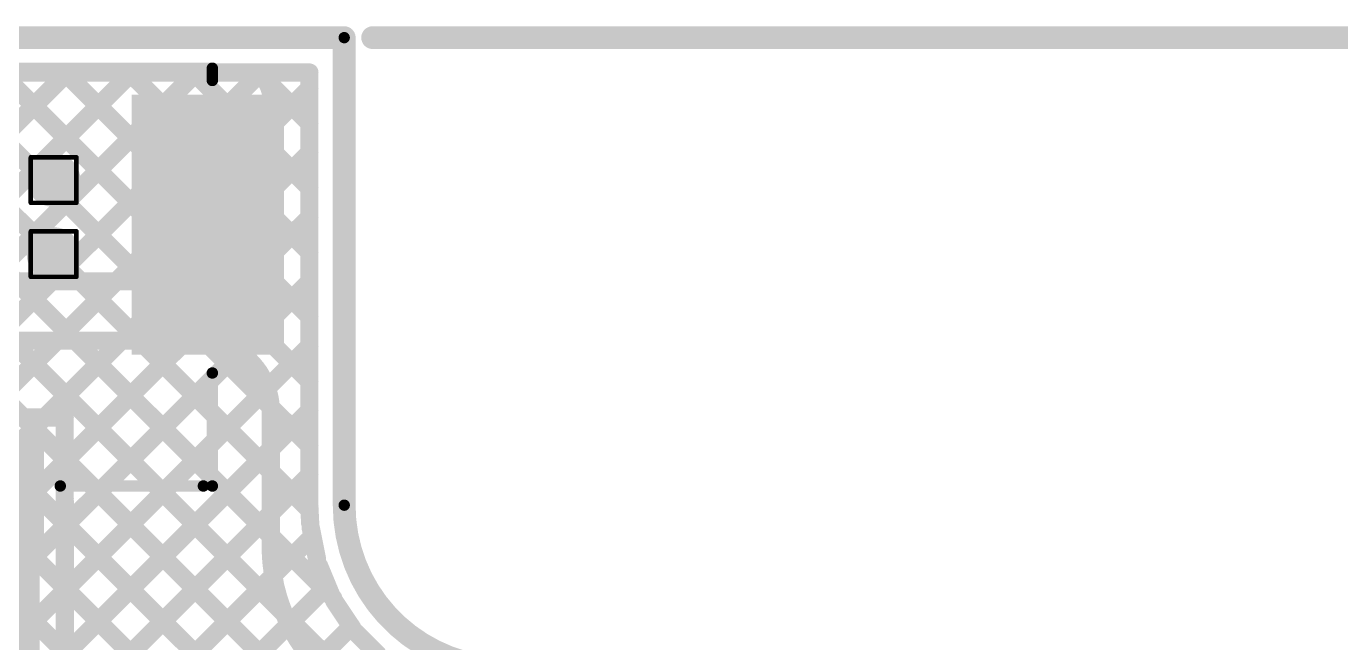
# Model space of a CAD drawing. Header units: inches. Extents: x -17 to 443, y -40 to 218.
# Drawn here: x 104.4 to 119.04, y 162.14 to 169.01 of the extents above; entities that cross this region are included whole.
import ezdxf

# ---------------------------------------------------------------- set-up
doc = ezdxf.new("R2010")
doc.units = ezdxf.units.IN
for name, color, linetype in [('Board Outline', 216, 'Continuous'), ('Bottom Layer', 5, 'Continuous'), ('Dimension', 6, 'Continuous'), ('Drill Drawing', 1, 'Continuous'), ('Fabrication', 76, 'Continuous'), ('Top Layer', 1, 'Continuous'), ('Top Overlay', 2, 'Continuous'), ('Top Paste', 8, 'Continuous'), ('Top Solder', 216, 'Continuous'), ('Via Holes', 16, 'Continuous')]:
    doc.layers.add(name, color=color, linetype=linetype)

# ---------------------------------------------------------------- blocks, each defined once
blk = doc.blocks.new('8_01A0_015200_23')
at = {"layer": 'Top Layer'}
for points in [[(-3.625, 2.19), (-3.375, 2.19), (-3.375, 0.89), (-3.625, 0.89)], [(-3.125, 2.19), (-2.875, 2.19), (-2.875, 0.89), (-3.125, 0.89)], [(-2.625, 2.19), (-2.375, 2.19), (-2.375, 0.89), (-2.625, 0.89)], [(-2.125, 2.19), (-1.875, 2.19), (-1.875, 0.89), (-2.125, 0.89)], [(-1.625, 2.19), (-1.375, 2.19), (-1.375, 0.89), (-1.625, 0.89)], [(-1.125, 2.19), (-0.875, 2.19), (-0.875, 0.89), (-1.125, 0.89)], [(-0.625, 2.19), (-0.375, 2.19), (-0.375, 0.89), (-0.625, 0.89)], [(-0.125, 2.19), (0.125, 2.19), (0.125, 0.89), (-0.125, 0.89)], [(0.375, 2.19), (0.625, 2.19), (0.625, 0.89), (0.375, 0.89)], [(0.875, 2.19), (1.125, 2.19), (1.125, 0.89), (0.875, 0.89)], [(1.375, 2.19), (1.625, 2.19), (1.625, 0.89), (1.375, 0.89)], [(1.875, 2.19), (2.125, 2.19), (2.125, 0.89), (1.875, 0.89)], [(2.375, 2.19), (2.625, 2.19), (2.625, 0.89), (2.375, 0.89)], [(2.875, 2.19), (3.125, 2.19), (3.125, 0.89), (2.875, 0.89)], [(3.375, 2.19), (3.625, 2.19), (3.625, 0.89), (3.375, 0.89)], [(-6.3, -0.14), (-4.7, -0.14), (-4.7, -2.94), (-6.3, -2.94)], [(4.7, -0.14), (6.3, -0.14), (6.3, -2.94), (4.7, -2.94)]]:
    blk.add_hatch(color=1, dxfattribs=at).paths.add_polyline_path(points)
at = {"layer": 'Top Paste'}
for points in [[(-3.625, 2.19), (-3.375, 2.19), (-3.375, 0.89), (-3.625, 0.89)], [(-3.125, 2.19), (-2.875, 2.19), (-2.875, 0.89), (-3.125, 0.89)], [(-2.625, 2.19), (-2.375, 2.19), (-2.375, 0.89), (-2.625, 0.89)], [(-2.125, 2.19), (-1.875, 2.19), (-1.875, 0.89), (-2.125, 0.89)], [(-1.625, 2.19), (-1.375, 2.19), (-1.375, 0.89), (-1.625, 0.89)], [(-1.125, 2.19), (-0.875, 2.19), (-0.875, 0.89), (-1.125, 0.89)], [(-0.625, 2.19), (-0.375, 2.19), (-0.375, 0.89), (-0.625, 0.89)], [(-0.125, 2.19), (0.125, 2.19), (0.125, 0.89), (-0.125, 0.89)], [(0.375, 2.19), (0.625, 2.19), (0.625, 0.89), (0.375, 0.89)], [(0.875, 2.19), (1.125, 2.19), (1.125, 0.89), (0.875, 0.89)], [(1.375, 2.19), (1.625, 2.19), (1.625, 0.89), (1.375, 0.89)], [(1.875, 2.19), (2.125, 2.19), (2.125, 0.89), (1.875, 0.89)], [(2.375, 2.19), (2.625, 2.19), (2.625, 0.89), (2.375, 0.89)], [(2.875, 2.19), (3.125, 2.19), (3.125, 0.89), (2.875, 0.89)], [(3.375, 2.19), (3.625, 2.19), (3.625, 0.89), (3.375, 0.89)], [(-6.3, -0.14), (-4.7, -0.14), (-4.7, -2.94), (-6.3, -2.94)], [(4.7, -0.14), (6.3, -0.14), (6.3, -2.94), (4.7, -2.94)]]:
    blk.add_hatch(color=8, dxfattribs=at).paths.add_polyline_path(points)
at = {"layer": 'Top Solder'}
for points in [[(-3.675, 2.24), (-3.325, 2.24), (-3.325, 0.84), (-3.675, 0.84)], [(-3.175, 2.24), (-2.825, 2.24), (-2.825, 0.84), (-3.175, 0.84)], [(-2.675, 2.24), (-2.325, 2.24), (-2.325, 0.84), (-2.675, 0.84)], [(-2.175, 2.24), (-1.825, 2.24), (-1.825, 0.84), (-2.175, 0.84)], [(-1.675, 2.24), (-1.325, 2.24), (-1.325, 0.84), (-1.675, 0.84)], [(-1.175, 2.24), (-0.825, 2.24), (-0.825, 0.84), (-1.175, 0.84)], [(-0.675, 2.24), (-0.325, 2.24), (-0.325, 0.84), (-0.675, 0.84)], [(-0.175, 2.24), (0.175, 2.24), (0.175, 0.84), (-0.175, 0.84)], [(0.325, 2.24), (0.675, 2.24), (0.675, 0.84), (0.325, 0.84)], [(0.825, 2.24), (1.175, 2.24), (1.175, 0.84), (0.825, 0.84)], [(1.325, 2.24), (1.675, 2.24), (1.675, 0.84), (1.325, 0.84)], [(1.825, 2.24), (2.175, 2.24), (2.175, 0.84), (1.825, 0.84)], [(2.325, 2.24), (2.675, 2.24), (2.675, 0.84), (2.325, 0.84)], [(2.825, 2.24), (3.175, 2.24), (3.175, 0.84), (2.825, 0.84)], [(3.325, 2.24), (3.675, 2.24), (3.675, 0.84), (3.325, 0.84)], [(-6.35, -0.09), (-4.65, -0.09), (-4.65, -2.99), (-6.35, -2.99)], [(4.65, -0.09), (6.35, -0.09), (6.35, -2.99), (4.65, -2.99)]]:
    blk.add_hatch(color=216, dxfattribs=at).paths.add_polyline_path(points)
at = {"layer": 'Top Overlay', "const_width": 0.127}
for points in [[(3.974, 1.863), (3.869, 1.758)], [(3.974, 1.863), (3.974, 1.653)], [(3.974, 1.653), (3.869, 1.758)], [(-5.55, 1.375), (-5.55, 0.115)], [(-3.856, 1.375), (-5.45, 1.375)], [(5.55, 1.375), (3.856, 1.375)], [(5.55, 1.375), (5.55, 0.115)], [(0, -2.605), (-0.342, -2.946)], [(0.342, -2.946), (0, -2.605)], [(0.342, -2.946), (-0.342, -2.946)], [(-5.55, -3.147), (-5.55, -3.283)], [(5.55, -3.283), (-5.55, -3.283)], [(5.55, -3.147), (5.55, -3.283)]]:
    blk.add_lwpolyline(points, dxfattribs=at)
at = {"layer": 'Top Overlay', "const_width": 0.0635}
for points in [[(3.942, 1.863, 1), (4.006, 1.863, 1)], [(3.942, 1.863, 1), (4.006, 1.863, 1)], [(3.837, 1.758, 1), (3.901, 1.758, 1)], [(3.837, 1.758, 1), (3.901, 1.758, 1)], [(3.942, 1.653, 1), (4.006, 1.653, 1)], [(3.942, 1.653, 1), (4.006, 1.653, 1)], [(-5.582, 1.375, 1), (-5.518, 1.375, 1)], [(-5.482, 1.375, 1), (-5.418, 1.375, 1)], [(-3.888, 1.375, 1), (-3.824, 1.375, 1)], [(3.824, 1.375, 1), (3.888, 1.375, 1)], [(5.518, 1.375, 1), (5.582, 1.375, 1)], [(5.518, 1.375, 1), (5.582, 1.375, 1)], [(-5.582, 0.115, 1), (-5.518, 0.115, 1)], [(5.518, 0.115, 1), (5.582, 0.115, 1)], [(-0.032, -2.605, 1), (0.032, -2.605, 1)], [(-0.032, -2.605, 1), (0.032, -2.605, 1)], [(-0.373, -2.946, 1), (-0.31, -2.946, 1)], [(-0.373, -2.946, 1), (-0.31, -2.946, 1)], [(0.31, -2.946, 1), (0.373, -2.946, 1)], [(0.31, -2.946, 1), (0.373, -2.946, 1)], [(-5.582, -3.147, 1), (-5.518, -3.147, 1)], [(-5.582, -3.283, 1), (-5.518, -3.283, 1)], [(-5.582, -3.283, 1), (-5.518, -3.283, 1)], [(5.518, -3.147, 1), (5.582, -3.147, 1)], [(5.518, -3.283, 1), (5.582, -3.283, 1)], [(5.518, -3.283, 1), (5.582, -3.283, 1)]]:
    blk.add_lwpolyline(points, format="xyb", close=True, dxfattribs=at)

msp = doc.modelspace()

# ---------------------------------------------------------------- hatches: boundary and pattern name
at = {"layer": 'Bottom Layer'}
h = msp.add_hatch(color=5, dxfattribs=at)
edge = h.paths.add_edge_path()
edge.add_arc((104.701, 167.298), 0.3, 0, 360)
h = msp.add_hatch(color=5, dxfattribs=at)
edge = h.paths.add_edge_path()
edge.add_arc((104.701, 166.473), 0.3, 0, 360)
at = {"layer": 'Top Layer'}
h = msp.add_hatch(color=1, dxfattribs=at)
edge = h.paths.add_edge_path()
edge.add_arc((104.701, 167.298), 0.3, 0, 360)
h = msp.add_hatch(color=1, dxfattribs=at)
edge = h.paths.add_edge_path()
edge.add_arc((104.701, 166.473), 0.3, 0, 360)
at = {"layer": 'Via Holes'}
h = msp.add_hatch(color=7, dxfattribs=at)
edge = h.paths.add_edge_path()
edge.add_arc((104.701, 167.298), 0.15, 0, 360)
h = msp.add_hatch(color=7, dxfattribs=at)
edge = h.paths.add_edge_path()
edge.add_arc((104.701, 166.473), 0.15, 0, 360)

# ---------------------------------------------------------------- linework, layer by layer
at = {"layer": 'Board Outline', "const_width": 0.127}
for points in [[(93.901, 168.886), (107.939, 168.886)], [(107.939, 163.673), (107.939, 168.886)]]:
    msp.add_lwpolyline(points, dxfattribs=at)
at = {"layer": 'Board Outline', "const_width": 0.0635}
for points in [[(107.908, 168.886, 1), (107.971, 168.886, 1)], [(107.908, 168.886, 1), (107.971, 168.886, 1)], [(107.908, 163.673, 1), (107.971, 163.673, 1)], [(107.908, 163.673, 1), (107.971, 163.673, 1)]]:
    msp.add_lwpolyline(points, format="xyb", close=True, dxfattribs=at)
at = {"layer": 'Board Outline', "const_width": 0.127}
msp.add_lwpolyline([(109.756, 161.856, -0.414214), (107.939, 163.673)], format="xyb", dxfattribs=at)
at = {"layer": 'Bottom Layer', "const_width": 0.203}
for points in [[(94.606, 168.497), (106.991, 168.497)], [(102.526, 166.169), (104.854, 168.497)], [(102.673, 168.497), (105.001, 166.169)], [(103.245, 166.169), (105.573, 168.497)], [(103.391, 168.497), (105.719, 166.169)], [(103.963, 166.169), (106.291, 168.497)], [(104.109, 168.497), (106.437, 166.169)], [(104.681, 166.169), (107, 168.488)], [(104.828, 168.497), (106.986, 166.339)], [(105.546, 168.497), (107.131, 166.913)], [(106.265, 168.497), (107.131, 167.631)], [(106.983, 168.497), (107.053, 168.427)], [(107.131, 166.701), (107.131, 168.183)], [(105.4, 166.169), (107.131, 167.9)], [(106.118, 166.169), (107.131, 167.182)], [(100.91, 166.169), (106.589, 166.169)], [(100.91, 166.169), (106.589, 166.169)], [(99.279, 160.049), (104.738, 165.508)], [(99.94, 159.991), (105.456, 165.508)], [(100.748, 160.081), (106.175, 165.508)], [(100.882, 165.508), (106.334, 165.508)], [(100.882, 165.508), (106.334, 165.508)], [(101.352, 165.508), (116.192, 150.667)], [(102.07, 165.508), (116.192, 151.386)], [(102.789, 165.508), (116.192, 152.104)], [(103.507, 165.508), (116.192, 152.823)], [(104.225, 165.508), (107.269, 162.464)], [(104.944, 165.508), (107.121, 163.33)], [(105.662, 165.508), (107.121, 164.048)], [(106.382, 165.506), (107.12, 164.768)], [(101.377, 159.991), (106.765, 165.379)], [(102.095, 159.991), (107.079, 164.975)], [(107.121, 163.206), (107.121, 164.72)], [(102.915, 160.092), (107.121, 164.299)], [(103.532, 159.991), (107.121, 163.581)], [(104.291, 160.032), (107.148, 162.888)], [(105.061, 160.083), (107.323, 162.345)]]:
    msp.add_lwpolyline(points, dxfattribs=at)
at = {"layer": 'Bottom Layer', "const_width": 0.102}
for points in [[(104.777, 168.497, 1), (104.879, 168.497, 1)], [(104.803, 168.497, 1), (104.905, 168.497, 1)], [(105.495, 168.497, 1), (105.597, 168.497, 1)], [(105.522, 168.497, 1), (105.623, 168.497, 1)], [(106.214, 168.497, 1), (106.315, 168.497, 1)], [(106.24, 168.497, 1), (106.342, 168.497, 1)], [(106.932, 168.497, 1), (107.034, 168.497, 1)], [(106.94, 168.497, 1), (107.042, 168.497, 1)], [(106.95, 168.488, 1), (107.051, 168.488, 1)], [(106.957, 168.481, 1), (107.058, 168.481, 1)], [(107.002, 168.427, 1), (107.104, 168.427, 1)], [(107.047, 168.346, 1), (107.149, 168.346, 1)], [(107.048, 168.344, 1), (107.15, 168.344, 1)], [(107.08, 168.183, 1), (107.182, 168.183, 1)], [(107.08, 168.183, 1), (107.182, 168.183, 1)], [(107.08, 167.9, 1), (107.182, 167.9, 1)], [(107.08, 167.631, 1), (107.182, 167.631, 1)], [(107.08, 167.182, 1), (107.182, 167.182, 1)], [(107.08, 166.913, 1), (107.182, 166.913, 1)], [(107.08, 166.701, 1), (107.182, 166.701, 1)], [(107.08, 166.7, 1), (107.182, 166.7, 1)], [(107.037, 166.495, 1), (107.139, 166.495, 1)], [(107.038, 166.497, 1), (107.139, 166.497, 1)], [(106.935, 166.339, 1), (107.037, 166.339, 1)], [(104.631, 166.169, 1), (104.732, 166.169, 1)], [(104.95, 166.169, 1), (105.051, 166.169, 1)], [(105.349, 166.169, 1), (105.451, 166.169, 1)], [(105.668, 166.169, 1), (105.77, 166.169, 1)], [(106.067, 166.169, 1), (106.169, 166.169, 1)], [(106.387, 166.169, 1), (106.488, 166.169, 1)], [(106.539, 166.169, 1), (106.64, 166.169, 1)], [(106.539, 166.169, 1), (106.64, 166.169, 1)], [(106.539, 166.169, 1), (106.64, 166.169, 1)], [(104.687, 165.508, 1), (104.789, 165.508, 1)], [(104.893, 165.508, 1), (104.995, 165.508, 1)], [(105.406, 165.508, 1), (105.507, 165.508, 1)], [(105.611, 165.508, 1), (105.713, 165.508, 1)], [(106.124, 165.508, 1), (106.226, 165.508, 1)], [(106.283, 165.508, 1), (106.385, 165.508, 1)], [(106.283, 165.508, 1), (106.385, 165.508, 1)], [(106.283, 165.508, 1), (106.385, 165.508, 1)], [(106.331, 165.506, 1), (106.433, 165.506, 1)], [(106.435, 165.493, 1), (106.537, 165.493, 1)], [(106.438, 165.492, 1), (106.54, 165.492, 1)], [(106.583, 165.448, 1), (106.685, 165.448, 1)], [(106.586, 165.447, 1), (106.688, 165.447, 1)], [(106.714, 165.379, 1), (106.816, 165.379, 1)], [(106.719, 165.376, 1), (106.821, 165.376, 1)], [(106.722, 165.374, 1), (106.824, 165.374, 1)], [(106.839, 165.278, 1), (106.94, 165.278, 1)], [(106.841, 165.276, 1), (106.943, 165.276, 1)], [(106.937, 165.159, 1), (107.039, 165.159, 1)], [(106.939, 165.156, 1), (107.04, 165.156, 1)], [(107.01, 165.023, 1), (107.112, 165.023, 1)], [(107.011, 165.02, 1), (107.113, 165.02, 1)], [(107.028, 164.975, 1), (107.13, 164.975, 1)], [(107.055, 164.875, 1), (107.157, 164.875, 1)], [(107.056, 164.872, 1), (107.157, 164.872, 1)], [(107.069, 164.768, 1), (107.171, 164.768, 1)], [(107.071, 164.72, 1), (107.172, 164.72, 1)], [(107.071, 164.72, 1), (107.172, 164.72, 1)], [(107.071, 164.299, 1), (107.172, 164.299, 1)], [(107.071, 164.048, 1), (107.172, 164.048, 1)], [(107.071, 163.581, 1), (107.172, 163.581, 1)], [(107.071, 163.33, 1), (107.172, 163.33, 1)], [(107.071, 163.206, 1), (107.172, 163.206, 1)], [(107.071, 163.206, 1), (107.172, 163.206, 1)], [(107.08, 163.016, 1), (107.182, 163.016, 1)], [(107.08, 163.016, 1), (107.182, 163.016, 1)], [(107.097, 162.888, 1), (107.198, 162.888, 1)], [(107.154, 162.643, 1), (107.256, 162.643, 1)], [(107.154, 162.643, 1), (107.256, 162.643, 1)], [(107.218, 162.464, 1), (107.32, 162.464, 1)], [(107.272, 162.345, 1), (107.374, 162.345, 1)], [(107.3, 162.292, 1), (107.401, 162.292, 1)], [(107.3, 162.292, 1), (107.401, 162.292, 1)]]:
    msp.add_lwpolyline(points, format="xyb", close=True, dxfattribs=at)
at = {"layer": 'Bottom Layer', "const_width": 0.203}
for points in [[(107.008, 168.481, -0.097051), (107.098, 168.346)], [(107.099, 168.344, -0.097841), (107.131, 168.183)], [(107.131, 166.7, -0.097219), (107.089, 166.497)], [(107.088, 166.495, -0.302805), (106.589, 166.169)], [(106.334, 165.508, -0.048669), (106.486, 165.493)], [(106.489, 165.492, -0.04811), (106.634, 165.448)], [(106.637, 165.447, -0.048076), (106.77, 165.376)], [(106.773, 165.374, -0.048031), (106.89, 165.278)], [(106.892, 165.276, -0.048031), (106.988, 165.159)], [(106.99, 165.156, -0.048076), (107.061, 165.023)], [(107.062, 165.02, -0.04811), (107.106, 164.875)], [(107.107, 164.872, -0.048669), (107.121, 164.72)], [(107.131, 163.016, -0.024527), (107.121, 163.206)], [(107.205, 162.643, -0.049133), (107.131, 163.016)], [(107.351, 162.292, -0.049133), (107.205, 162.643)], [(107.562, 161.975, -0.049133), (107.351, 162.292)]]:
    msp.add_lwpolyline(points, format="xyb", dxfattribs=at)
at = {"layer": 'Dimension', "const_width": 0.254}
msp.add_lwpolyline([(108.257, 168.886), (225.409, 168.886)], dxfattribs=at)
at = {"layer": 'Dimension', "const_width": 0.127}
msp.add_lwpolyline([(108.193, 168.886, 1), (108.32, 168.886, 1)], format="xyb", close=True, dxfattribs=at)
at = {"layer": 'Drill Drawing', "const_width": 0.0508}
for points in [[(104.447, 167.552), (104.955, 167.552)], [(104.447, 167.044), (104.447, 167.552)], [(104.955, 167.044), (104.955, 167.552)], [(104.447, 167.044), (104.955, 167.044)], [(104.447, 166.727), (104.955, 166.727)], [(104.447, 166.219), (104.447, 166.727)], [(104.955, 166.219), (104.955, 166.727)], [(104.447, 166.219), (104.955, 166.219)]]:
    msp.add_lwpolyline(points, dxfattribs=at)
at = {"layer": 'Drill Drawing', "const_width": 0.0254}
for points in [[(104.435, 167.552, 1), (104.46, 167.552, 1)], [(104.435, 167.552, 1), (104.46, 167.552, 1)], [(104.943, 167.552, 1), (104.968, 167.552, 1)], [(104.943, 167.552, 1), (104.968, 167.552, 1)], [(104.435, 167.044, 1), (104.46, 167.044, 1)], [(104.435, 167.044, 1), (104.46, 167.044, 1)], [(104.943, 167.044, 1), (104.968, 167.044, 1)], [(104.943, 167.044, 1), (104.968, 167.044, 1)], [(104.435, 166.727, 1), (104.46, 166.727, 1)], [(104.435, 166.727, 1), (104.46, 166.727, 1)], [(104.943, 166.727, 1), (104.968, 166.727, 1)], [(104.943, 166.727, 1), (104.968, 166.727, 1)], [(104.435, 166.219, 1), (104.46, 166.219, 1)], [(104.435, 166.219, 1), (104.46, 166.219, 1)], [(104.943, 166.219, 1), (104.968, 166.219, 1)], [(104.943, 166.219, 1), (104.968, 166.219, 1)]]:
    msp.add_lwpolyline(points, format="xyb", close=True, dxfattribs=at)
at = {"layer": 'Fabrication', "const_width": 0.254}
for points in [[(93.901, 168.886), (107.939, 168.886)], [(107.939, 163.673), (107.939, 168.886)]]:
    msp.add_lwpolyline(points, dxfattribs=at)
at = {"layer": 'Fabrication', "const_width": 0.127}
for points in [[(107.876, 168.886, 1), (108.003, 168.886, 1)], [(107.876, 168.886, 1), (108.003, 168.886, 1)], [(107.876, 163.673, 1), (108.003, 163.673, 1)], [(107.876, 163.673, 1), (108.003, 163.673, 1)]]:
    msp.add_lwpolyline(points, format="xyb", close=True, dxfattribs=at)
at = {"layer": 'Fabrication', "const_width": 0.254}
msp.add_lwpolyline([(109.756, 161.856, -0.414214), (107.939, 163.673)], format="xyb", dxfattribs=at)
at = {"layer": 'Top Layer'}
for points, const_width in [([(94.29, 168.497), (107.551, 168.497)], 0.203), ([(100.517, 168.497), (104.363, 164.651)], 0.203), ([(101.008, 164.651), (104.854, 168.497)], 0.203), ([(101.236, 168.497), (110.919, 158.814)], 0.203), ([(101.726, 164.651), (105.573, 168.497)], 0.203), ([(101.954, 168.497), (107.817, 162.635)], 0.203), ([(102.445, 164.651), (106.291, 168.497)], 0.203), ([(102.673, 168.497), (107.553, 163.617)], 0.203), ([(103.163, 164.651), (107.009, 168.497)], 0.203), ([(103.391, 168.497), (107.551, 164.338)], 0.203), ([(104.109, 168.497), (107.551, 165.056)], 0.203), ([(104.828, 168.497), (107.551, 165.774)], 0.203), ([(105.546, 168.497), (107.551, 166.493)], 0.203), ([(106.265, 168.497), (107.551, 167.211)], 0.203), ([(106.983, 168.497), (107.551, 167.93)], 0.203), ([(107.551, 163.673), (107.551, 168.497)], 0.203), ([(103.882, 164.651), (107.551, 168.32)], 0.203), ([(104.6, 164.651), (107.551, 167.602)], 0.203), ([(104.825, 164.158), (107.551, 166.884)], 0.203), ([(104.827, 163.441), (107.551, 166.165)], 0.203), ([(104.827, 162.723), (107.551, 165.447)], 0.203), ([(104.827, 162.004), (107.551, 164.728)], 0.203), ([(104.016, 164.651), (104.325, 164.651)], 0.203), ([(104.016, 164.651), (104.325, 164.651)], 0.203), ([(104.325, 164.651), (104.825, 164.651)], 0.203), ([(104.825, 163.751), (104.825, 164.651)], 0.203), ([(104.825, 164.19), (110.201, 158.814)], 0.203), ([(104.827, 161.286), (107.551, 164.01)], 0.203), ([(104.42, 161.311), (104.42, 163.712)], 0.254), ([(104.827, 161.311), (104.827, 163.712)], 0.203), ([(107.551, 163.654), (107.56, 163.476)], 0.203), ([(104.827, 163.47), (109.482, 158.814)], 0.203), ([(107.567, 163.419), (107.637, 163.07)], 0.203), ([(104.926, 160.667), (107.586, 163.326)], 0.203), ([(107.659, 162.997), (107.795, 162.668)], 0.203), ([(105.154, 160.176), (107.751, 162.773)], 0.203), ([(104.827, 162.751), (108.758, 158.819)], 0.203), ([(107.831, 162.601), (108.029, 162.305)], 0.203), ([(105.597, 159.901), (108.018, 162.321)], 0.203), ([(108.077, 162.246), (108.329, 161.994)], 0.203)]:
    msp.add_lwpolyline(points, dxfattribs=dict(at, const_width=const_width))
for points, const_width in [([(104.777, 168.497, 1), (104.879, 168.497, 1)], 0.102), ([(104.803, 168.497, 1), (104.905, 168.497, 1)], 0.102), ([(105.495, 168.497, 1), (105.597, 168.497, 1)], 0.102), ([(105.522, 168.497, 1), (105.623, 168.497, 1)], 0.102), ([(106.214, 168.497, 1), (106.315, 168.497, 1)], 0.102), ([(106.24, 168.497, 1), (106.342, 168.497, 1)], 0.102), ([(106.932, 168.497, 1), (107.034, 168.497, 1)], 0.102), ([(106.959, 168.497, 1), (107.06, 168.497, 1)], 0.102), ([(107.5, 168.497, 1), (107.602, 168.497, 1)], 0.102), ([(107.5, 168.497, 1), (107.602, 168.497, 1)], 0.102), ([(107.5, 168.32, 1), (107.602, 168.32, 1)], 0.102), ([(107.5, 167.93, 1), (107.602, 167.93, 1)], 0.102), ([(107.5, 167.602, 1), (107.602, 167.602, 1)], 0.102), ([(107.5, 167.211, 1), (107.602, 167.211, 1)], 0.102), ([(107.5, 166.884, 1), (107.602, 166.884, 1)], 0.102), ([(107.5, 166.493, 1), (107.602, 166.493, 1)], 0.102), ([(107.5, 166.165, 1), (107.602, 166.165, 1)], 0.102), ([(107.5, 165.774, 1), (107.602, 165.774, 1)], 0.102), ([(107.5, 165.447, 1), (107.602, 165.447, 1)], 0.102), ([(107.5, 165.056, 1), (107.602, 165.056, 1)], 0.102), ([(107.5, 164.728, 1), (107.602, 164.728, 1)], 0.102), ([(104.274, 164.651, 1), (104.376, 164.651, 1)], 0.102), ([(104.274, 164.651, 1), (104.376, 164.651, 1)], 0.102), ([(104.274, 164.651, 1), (104.376, 164.651, 1)], 0.102), ([(104.313, 164.651, 1), (104.414, 164.651, 1)], 0.102), ([(104.549, 164.651, 1), (104.651, 164.651, 1)], 0.102), ([(104.774, 164.651, 1), (104.876, 164.651, 1)], 0.102), ([(104.774, 164.651, 1), (104.876, 164.651, 1)], 0.102), ([(107.5, 164.338, 1), (107.602, 164.338, 1)], 0.102), ([(104.774, 164.19, 1), (104.876, 164.19, 1)], 0.102), ([(104.774, 164.158, 1), (104.876, 164.158, 1)], 0.102), ([(107.5, 164.01, 1), (107.602, 164.01, 1)], 0.102), ([(104.357, 163.712, 1), (104.484, 163.712, 1)], 0.127), ([(104.774, 163.751, 1), (104.876, 163.751, 1)], 0.102), ([(104.776, 163.712, 1), (104.877, 163.712, 1)], 0.102), ([(107.5, 163.673, 1), (107.602, 163.673, 1)], 0.102), ([(107.501, 163.654, 1), (107.602, 163.654, 1)], 0.102), ([(107.502, 163.617, 1), (107.604, 163.617, 1)], 0.102), ([(104.776, 163.47, 1), (104.877, 163.47, 1)], 0.102), ([(104.776, 163.441, 1), (104.877, 163.441, 1)], 0.102), ([(107.509, 163.476, 1), (107.611, 163.476, 1)], 0.102), ([(107.516, 163.419, 1), (107.618, 163.419, 1)], 0.102), ([(107.535, 163.326, 1), (107.636, 163.326, 1)], 0.102), ([(107.586, 163.07, 1), (107.687, 163.07, 1)], 0.102), ([(107.608, 162.997, 1), (107.709, 162.997, 1)], 0.102), ([(107.7, 162.773, 1), (107.802, 162.773, 1)], 0.102), ([(104.776, 162.751, 1), (104.877, 162.751, 1)], 0.102), ([(104.776, 162.723, 1), (104.877, 162.723, 1)], 0.102), ([(107.744, 162.668, 1), (107.846, 162.668, 1)], 0.102), ([(107.766, 162.635, 1), (107.868, 162.635, 1)], 0.102), ([(107.78, 162.601, 1), (107.882, 162.601, 1)], 0.102), ([(107.967, 162.321, 1), (108.068, 162.321, 1)], 0.102), ([(107.978, 162.305, 1), (108.079, 162.305, 1)], 0.102), ([(108.026, 162.246, 1), (108.128, 162.246, 1)], 0.102)]:
    msp.add_lwpolyline(points, format="xyb", close=True, dxfattribs=dict(at, const_width=const_width))

# ---------------------------------------------------------------- block references
at = {"rotation": 180}
msp.add_blockref('8_01A0_015200_23', (100.92, 165.262), dxfattribs=at)

doc.saveas('drawing.dxf')
